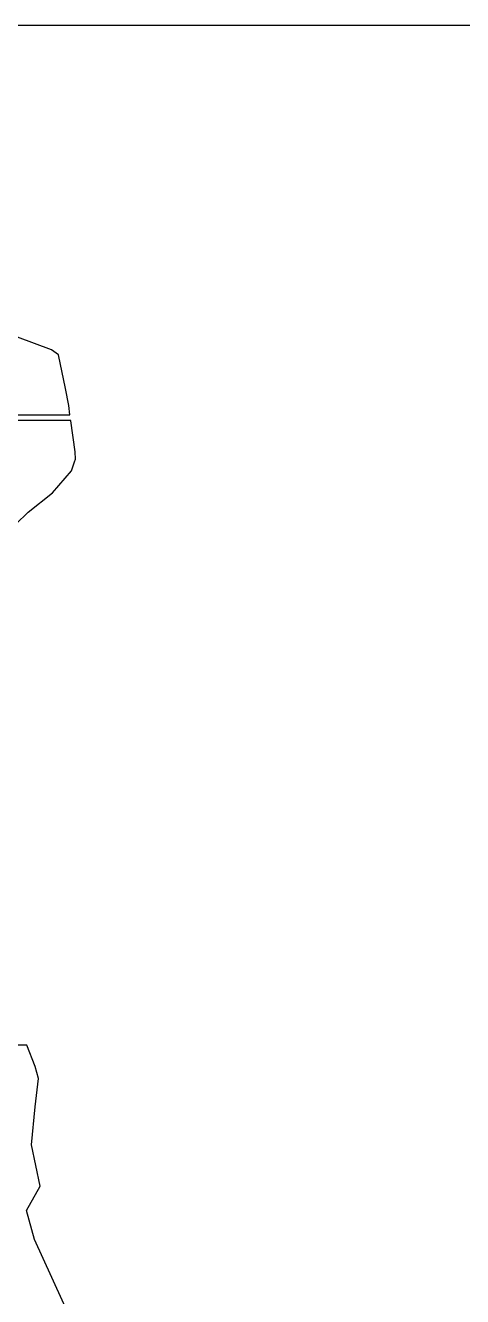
# Model space of a CAD drawing. Extents: x 0 to 560, y 0 to 480.
# Drawn here: x 170.4 to 258.1, y 225 to 480 of the extents above; entities that cross this region are included whole.
import ezdxf

# ---------------------------------------------------------------- set-up
doc = ezdxf.new("R2010")
doc.units = 0

msp = doc.modelspace()

# ---------------------------------------------------------------- linework, layer by layer
at = {"layer": 'boundary', "color": 5}
for p, q in [((175.630416, 414.881638), (168.80398, 417.459849)), ((177.020891, 413.936315), (175.630416, 414.881638)), ((178.460174, 407.127087), (177.020891, 413.936315)), ((179.084378, 403.739786), (178.460174, 407.127087)), ((179.341385, 401.895932), (179.084378, 403.739786)), ((147.458972, 401.895932), (179.341385, 401.895932)), ((179.501121, 400.749932), (147.458972, 400.749932)), ((179.510878, 400.679932), (179.501121, 400.749932)), ((180.379618, 394.447296), (179.510878, 400.679932)), ((180.273671, 392.41359), (180.451883, 392.951852)), ((180.451883, 392.951852), (180.379618, 394.447296)), ((175.844788, 386.221316), (179.669242, 390.669591)), ((179.669242, 390.669591), (180.273671, 392.41359)), ((170.990432, 382.373322), (175.844788, 386.221316)), ((165.986831, 377.521055), (170.990432, 382.373322)), ((170.685805, 275.4115), (137.026835, 275.4115)), ((172.397558, 271.130061), (170.685805, 275.4115)), ((173.043635, 268.70843), (172.397558, 271.130061)), ((172.366754, 263.054759), (173.043635, 268.70843)), ((171.65291, 255.442898), (172.366754, 263.054759)), ((173.375976, 247.117687), (171.65291, 255.442898)), ((170.599217, 242.251386), (173.375976, 247.117687)), ((172.260394, 236.39571), (170.599217, 242.251386)), ((179.500781, 220.4207), (172.260394, 236.39571))]:
    msp.add_line(p, q, dxfattribs=at)
at = {"layer": 'frame', "color": 5}
msp.add_line((560, 480), (0, 480), dxfattribs=at)

doc.saveas('drawing.dxf')
